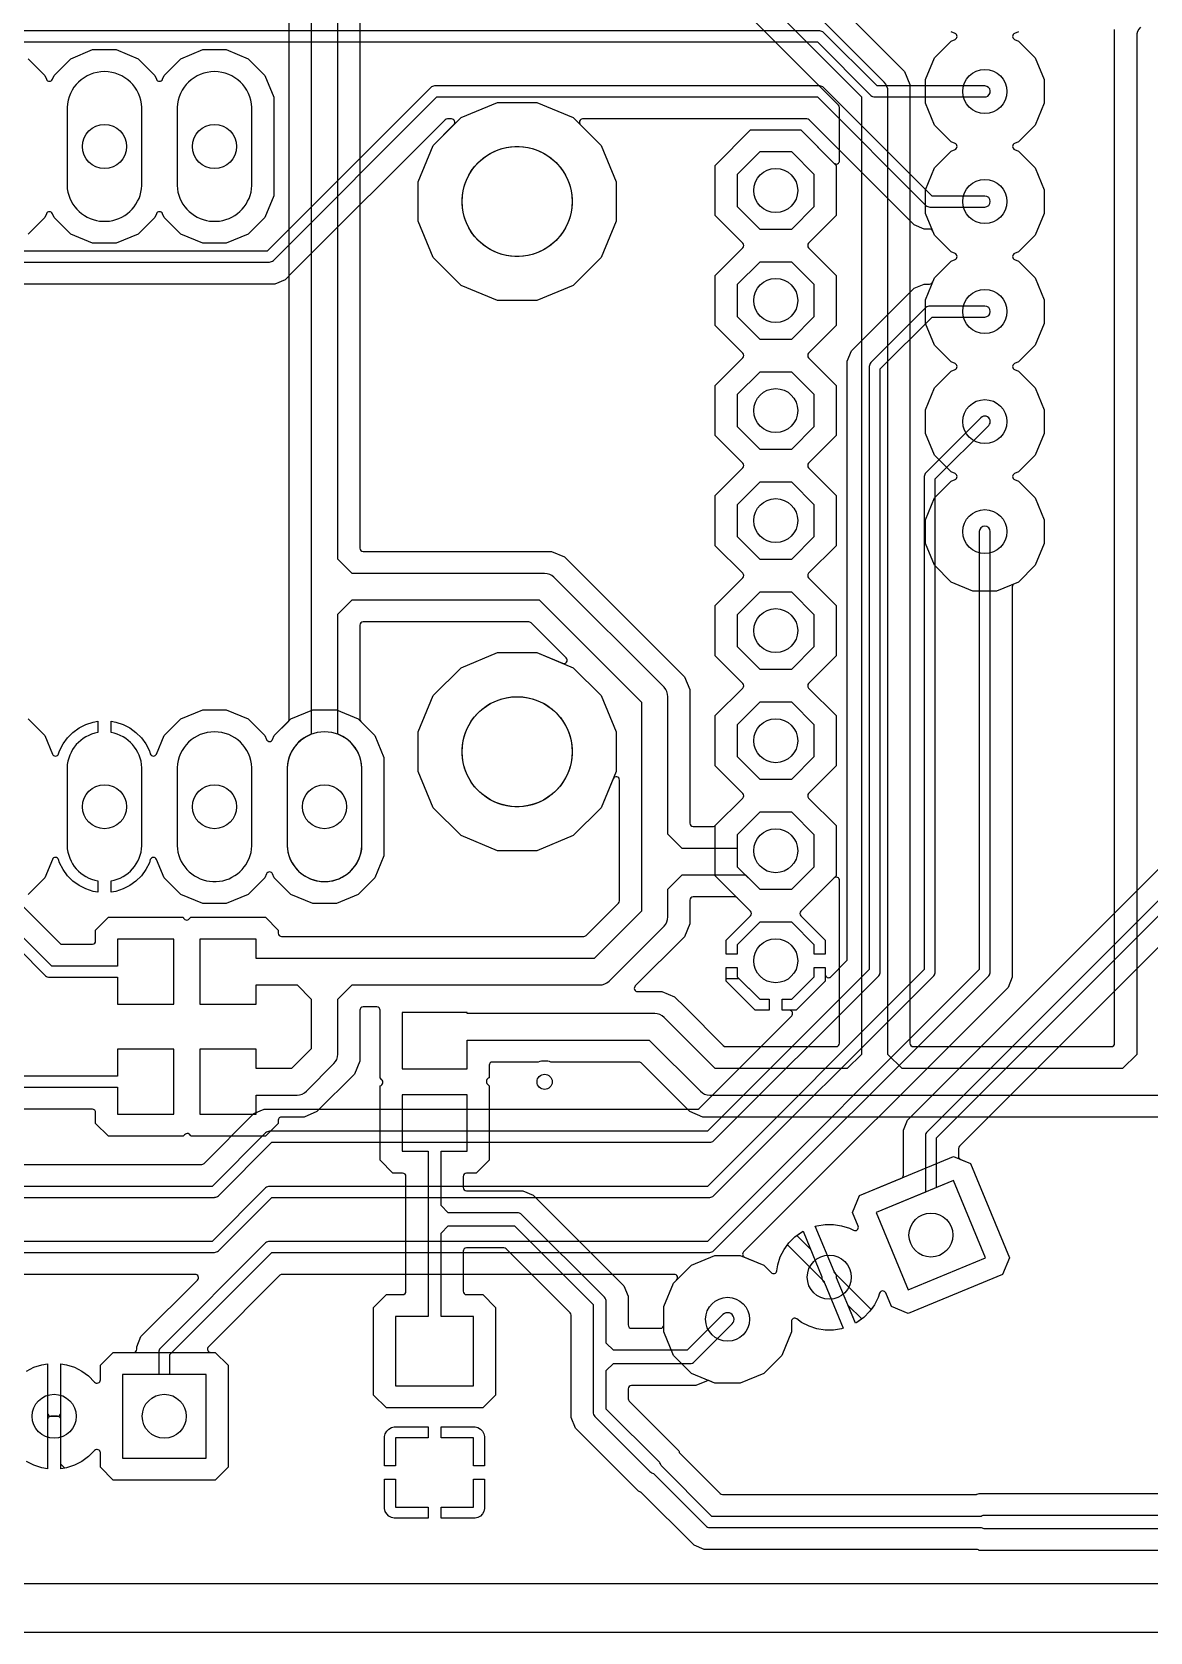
# Model space of a CAD drawing. Header units: millimetres. Extents: x 0 to 100, y 0 to 100.
# Drawn here: x 49.13 to 74.93, y 0 to 36.93 of the extents above; entities that cross this region are included whole.
import ezdxf

# ---------------------------------------------------------------- set-up
doc = ezdxf.new("R2010")
doc.units = ezdxf.units.MM

msp = doc.modelspace()

# ---------------------------------------------------------------- linework, layer by layer
at = {"layer": '16_copper'}
for points in [[(98.812, 1.118, 0.392588), (98.882, 1.194), (98.882, 98.806, 0.414214), (98.806, 98.882), (1.194, 98.882, 0.414214), (1.118, 98.806), (1.118, 1.194, 0.414214), (1.194, 1.118), (98.806, 1.118)], [(50.913, 32.569, 0.36397), (51.664, 33.389), (51.664, 35.191, 0.957291), (49.936, 35.191), (49.936, 33.389), (49.943, 33.314), (49.956, 33.239), (49.976, 33.166), (50.001, 33.096), (50.033, 33.027), (50.071, 32.962), (50.114, 32.9), (50.163, 32.842), (50.216, 32.789), (50.274, 32.741), (50.336, 32.697), (50.401, 32.66), (50.469, 32.628), (50.54, 32.602), (50.613, 32.582), (50.687, 32.569), (50.762, 32.563), (50.838, 32.563)], [(53.453, 32.569, 0.36397), (54.204, 33.389), (54.204, 35.191, 0.957291), (52.476, 35.191), (52.476, 33.389), (52.483, 33.314), (52.496, 33.239), (52.516, 33.166), (52.541, 33.096), (52.573, 33.027), (52.611, 32.962), (52.654, 32.9), (52.703, 32.842), (52.756, 32.789), (52.814, 32.741), (52.876, 32.697), (52.941, 32.66), (53.009, 32.628), (53.08, 32.602), (53.153, 32.582), (53.227, 32.569), (53.302, 32.563), (53.378, 32.563)], [(53.453, 17.329, 0.36397), (54.204, 18.149), (54.204, 19.951, 0.957291), (52.476, 19.951), (52.476, 18.149), (52.483, 18.074), (52.496, 17.999), (52.516, 17.926), (52.541, 17.856), (52.573, 17.787), (52.611, 17.722), (52.654, 17.66), (52.703, 17.602), (52.756, 17.549), (52.814, 17.501), (52.876, 17.457), (52.941, 17.42), (53.009, 17.388), (53.08, 17.362), (53.153, 17.342), (53.227, 17.329), (53.302, 17.323), (53.378, 17.323)], [(66.662, 16.383), (65.926, 16.383), (65.405, 15.862), (65.405, 15.646), (65.151, 15.646), (65.151, 15.967), (65.714, 16.531, 0.414214), (65.714, 16.638), (65.407, 16.945, 0.198912), (65.354, 16.967), (64.389, 16.967, 0.414214), (64.313, 16.891), (64.313, 16.348), (64.189, 16.05), (63.052, 14.913, 0.668179), (63.106, 14.783), (63.662, 14.783), (63.96, 14.659), (64.2, 14.42), (64.2, 14.42), (65.084, 13.535, 0.198912), (65.138, 13.513), (67.691, 13.513, 0.414214), (67.767, 13.589), (67.767, 17.348, 0.668179), (67.637, 17.401), (66.874, 16.638, 0.414214), (66.874, 16.531), (67.437, 15.967), (67.437, 15.646), (67.183, 15.646), (67.183, 15.862)], [(67.7, 8.178, 0.236111), (67.642, 8.319), (67.207, 9.367), (67.244, 9.379), (67.434, 9.409), (67.626, 9.409), (67.815, 9.379), (67.998, 9.32), (68.091, 9.272, 0.696956), (68.196, 9.369), (68.066, 9.684), (68.227, 10.073), (70.399, 10.973), (70.788, 10.812), (71.688, 8.64), (71.527, 8.251), (69.354, 7.351), (68.965, 7.512), (68.835, 7.827, 0.69697), (68.692, 7.821), (68.66, 7.722), (68.573, 7.551), (68.46, 7.396), (68.324, 7.26), (68.169, 7.147), (68.134, 7.13)], [(49.925, 6.169), (50.108, 6.11), (50.279, 6.023), (50.434, 5.91), (50.574, 5.77, 0.688697), (50.707, 5.82), (50.707, 6.156), (51.004, 6.453), (53.356, 6.453), (53.653, 6.156), (53.653, 3.804), (53.356, 3.507), (51.004, 3.507), (50.707, 3.804), (50.707, 4.14, 0.652315), (50.574, 4.19), (50.434, 4.05), (50.279, 3.937), (50.108, 3.85), (49.925, 3.791), (49.882, 3.784), (49.792, 3.873), (49.792, 6.19)]]:
    msp.add_lwpolyline(points, format="xyb", close=True, dxfattribs=at)
for points in [[(60.525, 44.764), (69.269, 36.02), (69.393, 35.722), (69.393, 13.589, 0.414214), (69.469, 13.513), (74.041, 13.513, 0.414214), (74.117, 13.589), (74.117, 36.992)], [(74.714, 37.046, 0.198912), (74.625, 36.83), (74.625, 13.334), (74.296, 13.005), (69.214, 13.005), (68.885, 13.334), (68.885, 35.56, 0.198912), (68.796, 35.776), (59.995, 44.576)], [(56.693, 42.072), (56.693, 25.019, 0.414214), (56.769, 24.943), (61.122, 24.943), (61.42, 24.819), (63.95, 22.29), (63.95, 22.29), (64.189, 22.05), (64.313, 21.752), (64.313, 18.669, 0.414214), (64.389, 18.593), (64.846, 18.593), (64.854, 18.594, 0.169977), (64.899, 18.615), (65.534, 19.25, 0.414214), (65.534, 19.358), (64.897, 19.995), (64.897, 21.153), (65.534, 21.79, 0.414214), (65.534, 21.898), (64.897, 22.535), (64.897, 23.693), (65.534, 24.33, 0.414214), (65.534, 24.438), (64.897, 25.075), (64.897, 26.233), (65.534, 26.87, 0.414214), (65.534, 26.978), (64.897, 27.615), (64.897, 28.773), (65.534, 29.41, 0.414214), (65.534, 29.518), (64.897, 30.155), (64.897, 31.313), (65.534, 31.95, 0.414214), (65.534, 32.058), (64.897, 32.695), (64.897, 33.853), (65.715, 34.671), (66.873, 34.671), (67.637, 33.907, 0.668179), (67.767, 33.96), (67.767, 35.192, 0.198912), (67.745, 35.246), (59.001, 43.99)], [(59.474, 44.234), (68.275, 35.434), (68.275, 13.334), (67.946, 13.005), (64.896, 13.005), (63.716, 14.186, 0.198912), (63.5, 14.275), (59.17, 14.275), (59.17, 14.3), (57.67, 14.3), (57.67, 13), (59.17, 13), (59.17, 13.665), (63.374, 13.665), (64.554, 12.484, 0.198912), (64.77, 12.395), (76.074, 12.395)], [(55.575, 41.784), (55.575, 20.722), (55.549, 20.712, 0.291473), (55.016, 19.951), (55.016, 18.149, 0.957291), (56.744, 18.149), (56.744, 19.951, 0.300176), (56.185, 20.722), (56.185, 23.496), (56.514, 23.825), (60.834, 23.825), (63.195, 21.464), (63.195, 16.636), (62.104, 15.545), (54.305, 15.545), (54.305, 15.99), (53.005, 15.99), (53.005, 14.49), (54.305, 14.49), (54.305, 14.935), (55.246, 14.935), (55.575, 14.606), (55.575, 13.461), (55.119, 13.005), (54.305, 13.005), (54.305, 13.45), (53.005, 13.45), (53.005, 11.95), (54.305, 11.95), (54.305, 12.395), (55.245, 12.395, 0.198912), (55.461, 12.484), (56.096, 13.119, 0.198912), (56.185, 13.335), (56.185, 14.606), (56.514, 14.935), (62.23, 14.935, 0.198912), (62.446, 15.024), (63.716, 16.294, 0.198912), (63.805, 16.51), (63.805, 17.146), (64.134, 17.475), (65.596, 17.475), (65.926, 17.145), (66.662, 17.145), (67.183, 17.666), (67.183, 18.402), (66.662, 18.923), (65.926, 18.923), (65.405, 18.402), (65.405, 18.085), (64.134, 18.085), (63.805, 18.414), (63.805, 21.59, 0.198912), (63.716, 21.806), (61.176, 24.346, 0.198912), (60.96, 24.435), (56.514, 24.435), (56.185, 24.764), (56.185, 41.91, 0.198912)], [(48.917, 16.751), (49.771, 15.897, 0.198912), (49.825, 15.875), (50.521, 15.875), (50.526, 15.876, 0.392588), (50.597, 15.951), (50.597, 16.2), (50.895, 16.498), (52.615, 16.498, 0.598056), (52.759, 16.462), (52.795, 16.498), (54.515, 16.498), (54.813, 16.2), (54.813, 16.129, 0.414214), (54.889, 16.053), (61.862, 16.053, 0.198912), (61.916, 16.075), (62.665, 16.824, 0.198912), (62.687, 16.878), (62.687, 19.666, 0.820685), (62.541, 19.695), (62.263, 19.025), (61.62, 18.382), (60.78, 18.034), (59.87, 18.034), (59.03, 18.382), (58.387, 19.025), (58.039, 19.865), (58.039, 20.775), (58.387, 21.615), (59.03, 22.258), (59.87, 22.606), (60.78, 22.606), (61.373, 22.36, 0.820672), (61.456, 22.485), (60.646, 23.295, 0.198912), (60.592, 23.317), (56.769, 23.317, 0.414214), (56.693, 23.241), (56.693, 21.072, 0.198912), (56.715, 21.018), (57.043, 20.691), (57.252, 20.186), (57.252, 17.914), (57.043, 17.409), (56.657, 17.024), (56.153, 16.815), (55.607, 16.815), (55.103, 17.024), (54.717, 17.409), (54.68, 17.498, 0.66819), (54.54, 17.498), (54.503, 17.409), (54.117, 17.024), (53.613, 16.815), (53.067, 16.815), (52.563, 17.024), (52.177, 17.409), (52.002, 17.834, 0.69697), (51.859, 17.828), (51.836, 17.757), (51.756, 17.601), (51.652, 17.458), (51.528, 17.334), (51.386, 17.231), (51.229, 17.151), (51.062, 17.096), (50.952, 17.079), (50.952, 17.336, 0.350862), (51.664, 18.149), (51.664, 19.951, 0.350862), (50.952, 20.764), (50.952, 21.021), (51.062, 21.004), (51.229, 20.949), (51.386, 20.869), (51.528, 20.766), (51.652, 20.642), (51.756, 20.499), (51.836, 20.343), (51.859, 20.272, 0.69697), (52.002, 20.266), (52.177, 20.691), (52.563, 21.076), (53.067, 21.285), (53.613, 21.285), (54.117, 21.076), (54.503, 20.691), (54.54, 20.602, 0.66819), (54.68, 20.602), (54.717, 20.691), (55.045, 21.018, 0.198912), (55.067, 21.072), (55.067, 41.542, 0.198912)], [(71.897, 36.937), (71.808, 36.9, 0.66819), (71.808, 36.76), (71.897, 36.723), (72.283, 36.337), (72.492, 35.833), (72.492, 35.287), (72.283, 34.783), (71.897, 34.397), (71.808, 34.36, 0.66819), (71.808, 34.22), (71.897, 34.183), (72.283, 33.797), (72.492, 33.293), (72.492, 32.747), (72.283, 32.243), (71.897, 31.857), (71.808, 31.82, 0.66819), (71.808, 31.68), (71.897, 31.643), (72.283, 31.257), (72.492, 30.753), (72.492, 30.207), (72.283, 29.703), (71.897, 29.317), (71.808, 29.28, 0.66819), (71.808, 29.14), (71.897, 29.103), (72.283, 28.717), (72.492, 28.213), (72.492, 27.667), (72.283, 27.163), (71.897, 26.777), (71.808, 26.74, 0.66819), (71.808, 26.6), (71.897, 26.563), (72.283, 26.177), (72.492, 25.673), (72.492, 25.127), (72.283, 24.623), (71.897, 24.237), (71.393, 24.028), (70.847, 24.028), (70.343, 24.237), (69.957, 24.623), (69.748, 25.127), (69.748, 25.673), (69.957, 26.177), (70.343, 26.563), (70.432, 26.6, 0.66819), (70.432, 26.74), (70.343, 26.777), (69.957, 27.163), (69.748, 27.667), (69.748, 28.213), (69.957, 28.717), (70.343, 29.103), (70.432, 29.14, 0.66819), (70.432, 29.28), (70.343, 29.317), (69.957, 29.703), (69.748, 30.207), (69.748, 30.753), (69.957, 31.257), (70.343, 31.643), (70.432, 31.68, 0.66819), (70.432, 31.82), (70.343, 31.857), (69.957, 32.243), (69.748, 32.747), (69.748, 33.293), (69.957, 33.797), (70.343, 34.183), (70.432, 34.22, 0.66819), (70.432, 34.36), (70.343, 34.397), (69.957, 34.783), (69.748, 35.287), (69.748, 35.833), (69.957, 36.337), (70.343, 36.723), (70.432, 36.76, 0.66819), (70.432, 36.9), (70.343, 36.937)], [(49.037, 36.316), (49.423, 35.931), (49.46, 35.842, 0.668176), (49.6, 35.842), (49.637, 35.931), (50.023, 36.316), (50.527, 36.525), (51.073, 36.525), (51.577, 36.316), (51.963, 35.931), (52, 35.842, 0.66819), (52.14, 35.842), (52.177, 35.931), (52.563, 36.316), (53.067, 36.525), (53.613, 36.525), (54.117, 36.316), (54.503, 35.931), (54.712, 35.426), (54.712, 33.154), (54.503, 32.649), (54.117, 32.264), (53.613, 32.055), (53.067, 32.055), (52.563, 32.264), (52.177, 32.649), (52.14, 32.738, 0.66819), (52, 32.738), (51.963, 32.649), (51.577, 32.264), (51.073, 32.055), (50.527, 32.055), (50.023, 32.264), (49.637, 32.649), (49.6, 32.738, 0.668176), (49.46, 32.738), (49.423, 32.649), (49.037, 32.264)], [(49.037, 21.076), (49.423, 20.691), (49.598, 20.266, 0.69697), (49.741, 20.272), (49.764, 20.343), (49.844, 20.499), (49.948, 20.642), (50.072, 20.766), (50.214, 20.869), (50.371, 20.949), (50.538, 21.004), (50.648, 21.021), (50.648, 20.764, 0.35086), (49.936, 19.951), (49.936, 18.149, 0.35086), (50.648, 17.336), (50.648, 17.079), (50.538, 17.096), (50.371, 17.151), (50.214, 17.231), (50.072, 17.334), (49.948, 17.458), (49.844, 17.601), (49.764, 17.757), (49.741, 17.828, 0.69697), (49.598, 17.834), (49.423, 17.409), (49.037, 17.024)], [(48.17, 16.42), (49.44, 15.15, 0.198912), (49.53, 15.113), (51.105, 15.113), (51.105, 14.49), (52.405, 14.49), (52.405, 15.99), (51.105, 15.99), (51.105, 15.367), (49.583, 15.367), (48.387, 16.563)], [(80.141, 1.88), (70.989, 1.88, 0.251211), (70.912, 1.905), (64.644, 1.905), (64.41, 2.002), (63.198, 3.214, 0.084671), (63.177, 3.228), (63.173, 3.231), (63.126, 3.25), (61.67, 4.706), (61.57, 4.949), (61.57, 7.315, 0.198912), (61.547, 7.369), (60.074, 8.842, 0.198912), (60.02, 8.865), (59.157, 8.865, 0.414214), (59.08, 8.788), (59.08, 7.864, 0.414214), (59.157, 7.788), (59.53, 7.788), (59.828, 7.49), (59.828, 5.47), (59.53, 5.172), (57.31, 5.172), (57.012, 5.47), (57.012, 7.49), (57.31, 7.788), (57.683, 7.788, 0.414214), (57.76, 7.864), (57.76, 10.516, 0.414214), (57.683, 10.592), (57.46, 10.592), (57.162, 10.89), (57.162, 12.61, 0.598066), (57.198, 12.754), (57.162, 12.79), (57.162, 14.351, 0.414214), (57.086, 14.427), (56.769, 14.427, 0.414214), (56.693, 14.351), (56.693, 13.173), (56.569, 12.875), (55.705, 12.011), (55.407, 11.887), (54.889, 11.887, 0.414214), (54.813, 11.811), (54.813, 11.74), (54.515, 11.442), (52.795, 11.442, 0.598066), (52.651, 11.478), (52.615, 11.442), (50.895, 11.442), (50.597, 11.74), (50.597, 11.989, 0.414214), (50.521, 12.065), (46.864, 12.065)], [(75.832, 11.887), (64.608, 11.887), (64.31, 12.011), (64.07, 12.25), (64.07, 12.25), (63.186, 13.135, 0.198912), (63.132, 13.157), (61.106, 13.157, 0.155903), (60.814, 13.157), (59.754, 13.157, 0.414214), (59.678, 13.081), (59.678, 12.79, 0.598056), (59.642, 12.646), (59.678, 12.61), (59.678, 10.89), (59.38, 10.592), (59.157, 10.592, 0.414214), (59.08, 10.516), (59.08, 10.262, 0.414214), (59.157, 10.185), (60.456, 10.185), (60.699, 10.085), (62.79, 7.994), (62.89, 7.751), (62.89, 7.087, 0.414214), (62.967, 7.01), (63.634, 7.01, 0.414214), (63.71, 7.087), (63.71, 7.511), (63.934, 8.052), (64.349, 8.467), (64.89, 8.691), (65.476, 8.691), (66.018, 8.467), (66.19, 8.295, 0.612808), (66.319, 8.337), (66.341, 8.475), (66.4, 8.658), (66.487, 8.829), (66.566, 8.938), (67.413, 8.092, 0.039784), (67.418, 8.061), (67.853, 7.013), (67.815, 7.001), (67.626, 6.971), (67.434, 6.971), (67.245, 7.001), (67.062, 7.06), (66.891, 7.147), (66.778, 7.23, 0.612806), (66.657, 7.168), (66.657, 6.925), (66.432, 6.383), (66.018, 5.969), (65.476, 5.745), (64.89, 5.745), (64.763, 5.797, 0.229111), (64.696, 5.793), (64.447, 5.69), (62.967, 5.69, 0.414214), (62.89, 5.613), (62.89, 5.385, 0.198912), (62.913, 5.331), (64.06, 4.184, 0.251217), (64.096, 4.112), (65.011, 3.197, 0.198912), (65.065, 3.175), (70.912, 3.175, 0.084658), (70.937, 3.18), (70.941, 3.181), (70.989, 3.2), (79.705, 3.2, 0.198912)], [(79.947, 2.692), (71.12, 2.692, 0.1466), (71.036, 2.667), (64.823, 2.667), (63.648, 3.841, 0.14566), (63.608, 3.918), (62.382, 5.143), (62.382, 6.033), (62.547, 6.198), (64.315, 6.198, 0.198912), (64.423, 6.242), (65.291, 7.11, 1), (65.076, 7.326), (64.252, 6.502), (62.547, 6.502), (62.382, 6.667), (62.382, 7.62, 0.198912), (62.338, 7.728), (60.433, 9.633, 0.198912), (60.325, 9.677), (58.737, 9.677), (58.572, 9.842), (58.572, 11.1), (59.17, 11.1), (59.17, 12.4), (57.67, 12.4), (57.67, 11.1), (58.268, 11.1), (58.268, 7.28), (57.52, 7.28), (57.52, 5.68), (59.32, 5.68), (59.32, 7.28), (58.572, 7.28), (58.572, 9.208), (58.737, 9.373), (60.262, 9.373), (62.078, 7.557), (62.078, 5.08, 0.198912), (62.122, 4.972), (63.392, 3.702, 0.146599), (63.469, 3.661), (64.68, 2.45, 0.198912), (64.77, 2.413), (71.037, 2.413, 0.145664), (71.12, 2.388), (80.01, 2.388, 0.198912)]]:
    msp.add_lwpolyline(points, format="xyb", dxfattribs=at)
for points in [[(59.87, 30.734), (59.03, 31.082), (58.387, 31.725), (58.039, 32.565), (58.039, 33.475), (58.387, 34.315), (59.03, 34.958), (59.87, 35.306), (60.78, 35.306), (61.62, 34.958), (62.263, 34.315), (62.611, 33.475), (62.611, 32.565), (62.263, 31.725), (61.62, 31.082), (60.78, 30.734)], [(67.183, 32.906), (67.183, 33.642), (66.662, 34.163), (65.926, 34.163), (65.405, 33.642), (65.405, 32.906), (65.926, 32.385), (66.662, 32.385)], [(67.183, 30.366), (67.183, 31.102), (66.662, 31.623), (65.926, 31.623), (65.405, 31.102), (65.405, 30.366), (65.926, 29.845), (66.662, 29.845)], [(67.183, 27.826), (67.183, 28.562), (66.662, 29.083), (65.926, 29.083), (65.405, 28.562), (65.405, 27.826), (65.926, 27.305), (66.662, 27.305)], [(67.183, 25.286), (67.183, 26.022), (66.662, 26.543), (65.926, 26.543), (65.405, 26.022), (65.405, 25.286), (65.926, 24.765), (66.662, 24.765)], [(67.183, 22.746), (67.183, 23.482), (66.662, 24.003), (65.926, 24.003), (65.405, 23.482), (65.405, 22.746), (65.926, 22.225), (66.662, 22.225)], [(67.183, 20.206), (67.183, 20.942), (66.662, 21.463), (65.926, 21.463), (65.405, 20.942), (65.405, 20.206), (65.926, 19.685), (66.662, 19.685)], [(65.821, 14.351), (65.151, 15.021), (65.151, 15.342), (65.405, 15.342), (65.405, 15.126), (65.926, 14.605), (66.142, 14.605), (66.142, 14.351)], [(66.446, 14.351), (66.446, 14.605), (66.662, 14.605), (67.183, 15.126), (67.183, 15.342), (67.437, 15.342), (67.437, 15.021), (66.767, 14.351)], [(71.138, 8.64), (70.399, 10.423), (68.616, 9.684), (69.354, 7.901)], [(66.782, 9.154), (66.891, 9.233), (66.926, 9.25), (67.096, 8.84)], [(53.145, 5.945), (51.215, 5.945), (51.215, 4.015), (53.145, 4.015)], [(57.266, 3.832), (57.266, 4.513), (57.283, 4.578), (57.317, 4.636), (57.364, 4.683), (57.422, 4.717), (57.487, 4.734), (58.268, 4.734), (58.268, 4.48), (57.52, 4.48), (57.52, 3.832)], [(59.32, 3.832), (59.32, 4.48), (58.572, 4.48), (58.572, 4.734), (59.353, 4.734), (59.418, 4.717), (59.476, 4.683), (59.523, 4.636), (59.557, 4.578), (59.574, 4.513), (59.574, 3.832)], [(57.487, 2.626), (57.422, 2.643), (57.364, 2.677), (57.317, 2.724), (57.283, 2.782), (57.266, 2.847), (57.266, 3.528), (57.52, 3.528), (57.52, 2.88), (58.268, 2.88), (58.268, 2.626)], [(58.572, 2.626), (58.572, 2.88), (59.32, 2.88), (59.32, 3.528), (59.574, 3.528), (59.574, 2.847), (59.557, 2.782), (59.523, 2.724), (59.476, 2.677), (59.418, 2.643), (59.353, 2.626)]]:
    msp.add_lwpolyline(points, close=True, dxfattribs=at)
for points in [[(46.99, 12.573), (51.105, 12.573), (51.105, 11.95), (52.405, 11.95), (52.405, 13.45), (51.105, 13.45), (51.105, 12.827), (47.043, 12.827)], [(49.001, 6.023), (49.172, 6.11), (49.355, 6.169), (49.488, 6.19), (49.488, 3.77), (49.355, 3.791), (49.172, 3.85), (49.001, 3.937)]]:
    msp.add_lwpolyline(points, dxfattribs=at)
at = {"layer": '1_copper'}
for points in [[(98.812, 1.118, 0.392588), (98.882, 1.194), (98.882, 98.806, 0.414214), (98.806, 98.882), (1.194, 98.882, 0.414214), (1.118, 98.806), (1.118, 1.194, 0.414214), (1.194, 1.118), (98.806, 1.118)], [(71.148, 35.436, 0.894758), (71.12, 35.687), (68.633, 35.687), (67.4, 36.92, 0.198912), (67.31, 36.957), (31.803, 36.957), (21.045, 47.715, 0.198912), (20.955, 47.752), (5.605, 47.752), (5.605, 48.815), (3.675, 48.815), (3.675, 46.885), (5.605, 46.885), (5.605, 47.498), (20.902, 47.498), (31.66, 36.74, 0.198912), (31.75, 36.703), (67.257, 36.703), (68.49, 35.47, 0.198912), (68.58, 35.433), (71.12, 35.433)], [(50.913, 32.569, 0.36397), (51.664, 33.389), (51.664, 35.191, 0.957291), (49.936, 35.191), (49.936, 33.389), (49.943, 33.314), (49.956, 33.239), (49.976, 33.166), (50.001, 33.096), (50.033, 33.027), (50.071, 32.962), (50.114, 32.9), (50.163, 32.842), (50.216, 32.789), (50.274, 32.741), (50.336, 32.697), (50.401, 32.66), (50.469, 32.628), (50.54, 32.602), (50.613, 32.582), (50.687, 32.569), (50.762, 32.563), (50.838, 32.563)], [(53.453, 32.569, 0.36397), (54.204, 33.389), (54.204, 35.191, 0.957291), (52.476, 35.191), (52.476, 33.389), (52.483, 33.314), (52.496, 33.239), (52.516, 33.166), (52.541, 33.096), (52.573, 33.027), (52.611, 32.962), (52.654, 32.9), (52.703, 32.842), (52.756, 32.789), (52.814, 32.741), (52.876, 32.697), (52.941, 32.66), (53.009, 32.628), (53.08, 32.602), (53.153, 32.582), (53.227, 32.569), (53.302, 32.563), (53.378, 32.563)], [(66.662, 16.383), (65.926, 16.383), (65.405, 15.862), (65.405, 15.646), (65.151, 15.646), (65.151, 15.967), (65.714, 16.531, 0.414214), (65.714, 16.638), (64.897, 17.455), (64.897, 18.613), (65.534, 19.25, 0.414214), (65.534, 19.358), (64.897, 19.995), (64.897, 21.153), (65.534, 21.79, 0.414214), (65.534, 21.898), (64.897, 22.535), (64.897, 23.693), (65.534, 24.33, 0.414214), (65.534, 24.438), (64.897, 25.075), (64.897, 26.233), (65.534, 26.87, 0.414214), (65.534, 26.978), (64.897, 27.615), (64.897, 28.773), (65.534, 29.41, 0.414214), (65.534, 29.518), (64.897, 30.155), (64.897, 31.313), (65.534, 31.95, 0.414214), (65.534, 32.058), (64.897, 32.695), (64.897, 33.853), (65.715, 34.671), (66.873, 34.671), (67.691, 33.853), (67.691, 32.695), (67.054, 32.058, 0.414214), (67.054, 31.95), (67.691, 31.313), (67.691, 30.155), (67.054, 29.518, 0.414214), (67.054, 29.41), (67.691, 28.773), (67.691, 27.615), (67.054, 26.978, 0.414214), (67.054, 26.87), (67.691, 26.233), (67.691, 25.075), (67.054, 24.438, 0.414214), (67.054, 24.33), (67.691, 23.693), (67.691, 22.535), (67.054, 21.898, 0.414214), (67.054, 21.79), (67.691, 21.153), (67.691, 19.995), (67.054, 19.358, 0.414214), (67.054, 19.25), (67.691, 18.613), (67.691, 17.455), (66.874, 16.638, 0.414214), (66.874, 16.531), (67.437, 15.967), (67.437, 15.646), (67.183, 15.646), (67.183, 15.862)], [(53.145, 5.945), (52.307, 5.945), (52.307, 6.407), (54.663, 8.763), (64.77, 8.763, 0.198912), (64.86, 8.8), (71.21, 15.15, 0.198912), (71.247, 15.24), (71.247, 25.4, 1), (70.993, 25.4), (70.993, 15.293), (64.717, 9.017), (54.61, 9.017, 0.198912), (54.52, 8.98), (52.09, 6.55, 0.198912), (52.053, 6.46), (52.053, 5.945), (51.215, 5.945), (51.215, 4.015), (53.145, 4.015)], [(71.138, 8.64), (70.399, 10.423), (70.004, 10.259), (70.004, 11.404), (83.873, 25.273), (86.36, 25.273, 1), (86.36, 25.527), (83.82, 25.527, 0.198912), (83.73, 25.49), (69.787, 11.546, 0.198912), (69.75, 11.457), (69.75, 10.154), (68.616, 9.684), (69.354, 7.901)], [(53.067, 16.815), (52.563, 17.024), (52.177, 17.409), (52.002, 17.834, 0.69697), (51.859, 17.828), (51.836, 17.757), (51.756, 17.601), (51.652, 17.458), (51.528, 17.334), (51.386, 17.231), (51.229, 17.151), (51.062, 17.096), (50.952, 17.079), (50.952, 17.336, 0.35086), (51.664, 18.149), (51.664, 19.951, 0.350862), (50.952, 20.764), (50.952, 21.021), (51.062, 21.004), (51.229, 20.949), (51.386, 20.869), (51.528, 20.766), (51.652, 20.642), (51.756, 20.499), (51.836, 20.343), (51.859, 20.272, 0.69697), (52.002, 20.266), (52.177, 20.691), (52.563, 21.076), (53.067, 21.285), (53.613, 21.285), (54.117, 21.076), (54.503, 20.691), (54.54, 20.602, 0.66819), (54.68, 20.602), (54.717, 20.691), (55.103, 21.076), (55.607, 21.285), (56.153, 21.285), (56.657, 21.076), (57.043, 20.691), (57.252, 20.186), (57.252, 17.914), (57.043, 17.409), (56.657, 17.024), (56.153, 16.815), (55.607, 16.815), (55.103, 17.024), (54.717, 17.409), (54.68, 17.498, 0.66819), (54.54, 17.498), (54.503, 17.409), (54.117, 17.024), (53.613, 16.815)], [(53.453, 17.329, 0.36397), (54.204, 18.149), (54.204, 19.951, 0.957291), (52.476, 19.951), (52.476, 18.149), (52.483, 18.074), (52.496, 17.999), (52.516, 17.926), (52.541, 17.856), (52.573, 17.787), (52.611, 17.722), (52.654, 17.66), (52.703, 17.602), (52.756, 17.549), (52.814, 17.501), (52.876, 17.457), (52.941, 17.42), (53.009, 17.388), (53.08, 17.362), (53.153, 17.342), (53.227, 17.329), (53.302, 17.323), (53.378, 17.323)], [(55.993, 17.329, 0.36397), (56.744, 18.149), (56.744, 19.951, 0.957291), (55.016, 19.951), (55.016, 18.149), (55.023, 18.074), (55.036, 17.999), (55.056, 17.926), (55.081, 17.856), (55.113, 17.787), (55.151, 17.722), (55.194, 17.66), (55.243, 17.602), (55.296, 17.549), (55.354, 17.501), (55.416, 17.457), (55.481, 17.42), (55.549, 17.388), (55.62, 17.362), (55.693, 17.342), (55.767, 17.329), (55.842, 17.323), (55.918, 17.323)]]:
    msp.add_lwpolyline(points, format="xyb", close=True, dxfattribs=at)
for points in [[(71.897, 36.937), (71.808, 36.9, 0.66819), (71.808, 36.76), (71.897, 36.723), (72.283, 36.337), (72.492, 35.833), (72.492, 35.287), (72.283, 34.783), (71.897, 34.397), (71.808, 34.36, 0.66819), (71.808, 34.22), (71.897, 34.183), (72.283, 33.797), (72.492, 33.293), (72.492, 32.747), (72.283, 32.243), (71.897, 31.857), (71.808, 31.82, 0.66819), (71.808, 31.68), (71.897, 31.643), (72.283, 31.257), (72.492, 30.753), (72.492, 30.207), (72.283, 29.703), (71.897, 29.317), (71.808, 29.28, 0.66819), (71.808, 29.14), (71.897, 29.103), (72.283, 28.717), (72.492, 28.213), (72.492, 27.667), (72.283, 27.163), (71.897, 26.777), (71.808, 26.74, 0.66819), (71.808, 26.6), (71.897, 26.563), (72.283, 26.177), (72.492, 25.673), (72.492, 25.127), (72.283, 24.623), (71.897, 24.237), (71.802, 24.198, 0.303351), (71.755, 24.128), (71.755, 15.114), (71.658, 14.88), (65.552, 8.774, 0.534516), (65.577, 8.65), (66.018, 8.467), (66.19, 8.295, 0.612808), (66.319, 8.337), (66.341, 8.475), (66.4, 8.658), (66.487, 8.829), (66.6, 8.984), (66.736, 9.12), (66.891, 9.233), (66.926, 9.25), (67.36, 8.202, 0.236097), (67.418, 8.061), (67.853, 7.013), (67.815, 7.001), (67.626, 6.971), (67.434, 6.971), (67.245, 7.001), (67.062, 7.06), (66.891, 7.147), (66.778, 7.23, 0.612806), (66.657, 7.168), (66.657, 6.925), (66.432, 6.383), (66.018, 5.969), (65.476, 5.745), (64.89, 5.745), (64.349, 5.969), (63.934, 6.383), (63.71, 6.925), (63.71, 7.511), (63.934, 8.052), (64.007, 8.125, 0.668179), (63.953, 8.255), (54.905, 8.255, 0.198912), (54.851, 8.233), (53.201, 6.583, 0.668179), (53.255, 6.453), (53.356, 6.453), (53.653, 6.156), (53.653, 3.804), (53.356, 3.507), (51.004, 3.507), (50.707, 3.804), (50.707, 4.14, 0.652315), (50.574, 4.19), (50.434, 4.05), (50.279, 3.937), (50.108, 3.85), (49.925, 3.791), (49.792, 3.77), (49.792, 4.904, 0.237915), (49.761, 4.965), (49.757, 4.968, -0.108546), (49.716, 4.98), (49.564, 4.98, -0.109765), (49.522, 4.968), (49.518, 4.964, 0.234921), (49.488, 4.904), (49.488, 3.77), (49.355, 3.791), (49.172, 3.85), (49.001, 3.937)], [(43.815, 31.623), (54.61, 31.623, 0.198912), (54.7, 31.66), (58.473, 35.433), (67.257, 35.433), (69.76, 32.93, 0.198912), (69.85, 32.893), (71.12, 32.893, 1), (71.12, 33.147), (69.903, 33.147), (67.4, 35.65, 0.198912), (67.31, 35.687), (58.42, 35.687, 0.198912), (58.33, 35.65), (54.557, 31.877), (43.868, 31.877)], [(33.315, 10.795), (53.045, 10.795, 0.198912), (53.099, 10.817), (54.25, 11.968), (54.484, 12.065), (64.475, 12.065, 0.198912), (64.529, 12.087), (66.663, 14.221, 0.668179), (66.609, 14.351), (66.446, 14.351), (66.446, 14.605), (66.662, 14.605), (67.183, 15.126), (67.183, 15.342), (67.437, 15.342), (67.437, 15.179, 0.668179), (67.567, 15.125), (67.923, 15.481, 0.198912), (67.945, 15.535), (67.945, 29.336), (68.042, 29.57), (69.49, 31.018), (69.724, 31.115), (69.847, 31.115, 0.303351), (69.918, 31.162), (69.957, 31.257), (70.343, 31.643), (70.432, 31.68, 0.66819), (70.432, 31.82), (70.343, 31.857), (69.957, 32.243), (69.918, 32.338, 0.303351), (69.847, 32.385), (69.724, 32.385), (69.49, 32.482), (67.069, 34.903, 0.198912), (67.015, 34.925), (61.837, 34.925, 0.668179), (61.783, 34.795), (62.263, 34.315), (62.611, 33.475), (62.611, 32.565), (62.263, 31.725), (61.62, 31.082), (60.78, 30.734), (59.87, 30.734), (59.03, 31.082), (58.387, 31.725), (58.039, 32.565), (58.039, 33.475), (58.387, 34.315), (58.867, 34.795, 0.668179), (58.813, 34.925), (58.715, 34.925, 0.198912), (58.661, 34.903), (55.159, 31.401), (54.97, 31.212), (54.736, 31.115), (43.689, 31.115)], [(33.02, 10.033), (53.34, 10.033), (53.345, 10.034, 0.187839), (53.43, 10.07), (54.663, 11.303), (64.77, 11.303, 0.198912), (64.86, 11.34), (68.67, 15.15, 0.198912), (68.707, 15.24), (68.707, 29.157), (69.903, 30.353), (71.12, 30.353, 1), (71.12, 30.607), (69.85, 30.607, 0.198912), (69.76, 30.57), (68.49, 29.3, 0.198912), (68.453, 29.21), (68.453, 15.293), (64.717, 11.557), (54.61, 11.557, 0.198912), (54.52, 11.52), (53.287, 10.287), (33.073, 10.287)], [(36.811, 8.763), (53.34, 8.763, 0.198912), (53.43, 8.8), (54.663, 10.033), (64.77, 10.033, 0.198912), (64.86, 10.07), (69.94, 15.15, 0.198912), (69.977, 15.24), (69.977, 26.617), (71.21, 27.85, 1), (71.03, 28.03), (69.76, 26.76, 0.198912), (69.723, 26.67), (69.723, 15.293), (64.717, 10.287), (54.61, 10.287, 0.198912), (54.52, 10.25), (53.287, 9.017), (36.759, 9.017, 0.198912)], [(84.061, 24.743), (70.534, 11.216, 0.198912), (70.512, 11.162), (70.512, 10.977, 0.303351), (70.559, 10.907), (70.788, 10.812), (71.688, 8.64), (71.527, 8.251), (69.354, 7.351), (68.965, 7.512), (68.835, 7.827, 0.69697), (68.692, 7.821), (68.66, 7.722), (68.573, 7.551), (68.494, 7.442), (67.647, 8.288, 0.039774), (67.642, 8.319), (67.207, 9.367), (67.244, 9.379), (67.434, 9.409), (67.626, 9.409), (67.815, 9.379), (67.998, 9.32), (68.091, 9.272, 0.696956), (68.196, 9.369), (68.066, 9.684), (68.227, 10.073), (69.195, 10.474, 0.303351), (69.242, 10.544), (69.242, 11.583), (69.338, 11.816), (83.46, 25.938)], [(49.037, 21.076), (49.423, 20.691), (49.598, 20.266, 0.69697), (49.741, 20.272), (49.764, 20.343), (49.844, 20.499), (49.948, 20.642), (50.072, 20.766), (50.214, 20.869), (50.371, 20.949), (50.538, 21.004), (50.648, 21.021), (50.648, 20.764, 0.35086), (49.936, 19.951), (49.936, 18.149, 0.35086), (50.648, 17.336), (50.648, 17.079), (50.538, 17.096), (50.371, 17.151), (50.214, 17.231), (50.072, 17.334), (49.948, 17.458), (49.844, 17.601), (49.764, 17.757), (49.741, 17.828, 0.69697), (49.598, 17.834), (49.423, 17.409), (49.037, 17.024)], [(49.001, 6.023), (49.172, 6.11), (49.355, 6.169), (49.488, 6.19), (49.488, 5.056, 0.414214), (49.564, 4.98), (49.716, 4.98, 0.414214), (49.792, 5.056), (49.792, 6.19), (49.925, 6.169), (50.108, 6.11), (50.279, 6.023), (50.434, 5.91), (50.574, 5.77, 0.688697), (50.707, 5.82), (50.707, 6.156), (51.004, 6.453), (51.469, 6.453, 0.414214), (51.545, 6.529), (51.545, 6.586), (51.642, 6.82), (52.947, 8.125, 0.668179), (52.893, 8.255), (37.053, 8.255, 0.198912)]]:
    msp.add_lwpolyline(points, format="xyb", dxfattribs=at)
for points in [[(67.183, 32.906), (67.183, 33.642), (66.662, 34.163), (65.926, 34.163), (65.405, 33.642), (65.405, 32.906), (65.926, 32.385), (66.662, 32.385)], [(67.183, 30.366), (67.183, 31.102), (66.662, 31.623), (65.926, 31.623), (65.405, 31.102), (65.405, 30.366), (65.926, 29.845), (66.662, 29.845)], [(67.183, 27.826), (67.183, 28.562), (66.662, 29.083), (65.926, 29.083), (65.405, 28.562), (65.405, 27.826), (65.926, 27.305), (66.662, 27.305)], [(67.183, 25.286), (67.183, 26.022), (66.662, 26.543), (65.926, 26.543), (65.405, 26.022), (65.405, 25.286), (65.926, 24.765), (66.662, 24.765)], [(67.183, 22.746), (67.183, 23.482), (66.662, 24.003), (65.926, 24.003), (65.405, 23.482), (65.405, 22.746), (65.926, 22.225), (66.662, 22.225)], [(59.87, 18.034), (59.03, 18.382), (58.387, 19.025), (58.039, 19.865), (58.039, 20.775), (58.387, 21.615), (59.03, 22.258), (59.87, 22.606), (60.78, 22.606), (61.62, 22.258), (62.263, 21.615), (62.611, 20.775), (62.611, 19.865), (62.263, 19.025), (61.62, 18.382), (60.78, 18.034)], [(67.183, 20.206), (67.183, 20.942), (66.662, 21.463), (65.926, 21.463), (65.405, 20.942), (65.405, 20.206), (65.926, 19.685), (66.662, 19.685)], [(67.183, 17.666), (67.183, 18.402), (66.662, 18.923), (65.926, 18.923), (65.405, 18.402), (65.405, 17.666), (65.926, 17.145), (66.662, 17.145)], [(65.821, 14.351), (65.151, 15.021), (65.151, 15.088), (65.443, 15.088), (65.926, 14.605), (66.142, 14.605), (66.142, 14.351)], [(67.964, 7.54), (68.278, 7.226), (68.169, 7.147), (68.134, 7.13)]]:
    msp.add_lwpolyline(points, close=True, dxfattribs=at)
at = {"layer": 'drills_NPTH'}
for centre in [(60.325, 33.02), (60.325, 20.32)]:
    msp.add_circle(centre, 1.27, dxfattribs=at)
at = {"layer": 'drills_PTH'}
for centre in [(71.12, 35.56), (50.8, 34.29), (53.34, 34.29), (66.294, 33.274), (71.12, 33.02), (66.294, 30.734), (71.12, 30.48), (66.294, 28.194), (71.12, 27.94), (66.294, 25.654), (71.12, 25.4), (66.294, 23.114), (66.294, 20.574), (50.8, 19.05), (53.34, 19.05), (55.88, 19.05), (66.294, 18.034), (66.294, 15.494), (69.877, 9.162), (67.53, 8.19), (65.183, 7.218), (49.64, 4.98), (52.18, 4.98)]:
    msp.add_circle(centre, 0.508, dxfattribs=at)
at = {"layer": 'drills_via_1_16'}
msp.add_circle((60.96, 12.7), 0.175, dxfattribs=at)
at = {"layer": 'holes'}
for points in [[(61.595, 32.97), (61.587, 32.871), (61.572, 32.772), (61.548, 32.675), (61.517, 32.58), (61.479, 32.488), (61.434, 32.399), (61.382, 32.314), (61.323, 32.233), (61.258, 32.157), (61.188, 32.087), (61.112, 32.022), (61.031, 31.963), (60.946, 31.911), (60.857, 31.866), (60.765, 31.828), (60.67, 31.797), (60.573, 31.773), (60.474, 31.758), (60.375, 31.75), (60.275, 31.75), (60.176, 31.758), (60.077, 31.773), (59.98, 31.797), (59.885, 31.828), (59.793, 31.866), (59.704, 31.911), (59.619, 31.963), (59.538, 32.022), (59.462, 32.087), (59.392, 32.157), (59.327, 32.233), (59.268, 32.314), (59.216, 32.399), (59.171, 32.488), (59.133, 32.58), (59.102, 32.675), (59.078, 32.772), (59.063, 32.871), (59.055, 32.97), (59.055, 33.07), (59.063, 33.169), (59.078, 33.268), (59.102, 33.365), (59.133, 33.46), (59.171, 33.552), (59.216, 33.641), (59.268, 33.726), (59.327, 33.807), (59.392, 33.883), (59.462, 33.953), (59.538, 34.018), (59.619, 34.077), (59.704, 34.129), (59.793, 34.174), (59.885, 34.212), (59.98, 34.243), (60.077, 34.267), (60.176, 34.282), (60.275, 34.29), (60.375, 34.29), (60.474, 34.282), (60.573, 34.267), (60.67, 34.243), (60.765, 34.212), (60.857, 34.174), (60.946, 34.129), (61.031, 34.077), (61.112, 34.018), (61.188, 33.953), (61.258, 33.883), (61.323, 33.807), (61.382, 33.726), (61.434, 33.641), (61.479, 33.552), (61.517, 33.46), (61.548, 33.365), (61.572, 33.268), (61.587, 33.169), (61.595, 33.07), (61.595, 32.97)], [(61.595, 20.27), (61.587, 20.171), (61.572, 20.072), (61.548, 19.975), (61.517, 19.88), (61.479, 19.788), (61.434, 19.699), (61.382, 19.614), (61.323, 19.533), (61.258, 19.457), (61.188, 19.387), (61.112, 19.322), (61.031, 19.263), (60.946, 19.211), (60.857, 19.166), (60.765, 19.128), (60.67, 19.097), (60.573, 19.073), (60.474, 19.058), (60.375, 19.05), (60.275, 19.05), (60.176, 19.058), (60.077, 19.073), (59.98, 19.097), (59.885, 19.128), (59.793, 19.166), (59.704, 19.211), (59.619, 19.263), (59.538, 19.322), (59.462, 19.387), (59.392, 19.457), (59.327, 19.533), (59.268, 19.614), (59.216, 19.699), (59.171, 19.788), (59.133, 19.88), (59.102, 19.975), (59.078, 20.072), (59.063, 20.171), (59.055, 20.27), (59.055, 20.37), (59.063, 20.469), (59.078, 20.568), (59.102, 20.665), (59.133, 20.76), (59.171, 20.852), (59.216, 20.941), (59.268, 21.026), (59.327, 21.107), (59.392, 21.183), (59.462, 21.253), (59.538, 21.318), (59.619, 21.377), (59.704, 21.429), (59.793, 21.474), (59.885, 21.512), (59.98, 21.543), (60.077, 21.567), (60.176, 21.582), (60.275, 21.59), (60.375, 21.59), (60.474, 21.582), (60.573, 21.567), (60.67, 21.543), (60.765, 21.512), (60.857, 21.474), (60.946, 21.429), (61.031, 21.377), (61.112, 21.318), (61.188, 21.253), (61.258, 21.183), (61.323, 21.107), (61.382, 21.026), (61.434, 20.941), (61.479, 20.852), (61.517, 20.76), (61.548, 20.665), (61.572, 20.568), (61.587, 20.469), (61.595, 20.37), (61.595, 20.27)]]:
    msp.add_lwpolyline(points, close=True, dxfattribs=at)
at = {"layer": 'outline'}
msp.add_lwpolyline([(0, 0), (100, 0), (100, 100), (0, 100), (0, 0)], close=True, dxfattribs=at)

doc.saveas('drawing.dxf')
